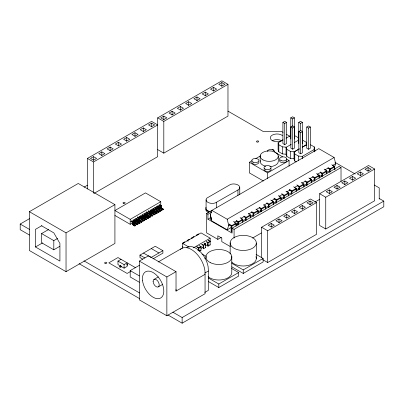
<?xml version="1.0" encoding="UTF-8"?>
<svg xmlns="http://www.w3.org/2000/svg" width="404" height="404" viewBox="0 0 404 404"><rect width="100%" height="100%" fill="white"/><g stroke="black" fill="none" stroke-linecap="round" stroke-linejoin="round"><path stroke-width="0.61" d="M294.642 135.608L298.309 137.729L298.243 140.314L294.45 142.501M302.601 140.163L306.267 142.279L306.202 144.869L302.409 147.056M314.191 151.853L314.256 146.915L310.59 144.799M227.2 229.831L228.74 225.427L227.2 219.246L211.837 210.378L210.408 214.842L211.837 220.963L227.2 229.831L231.017 227.624M334.33 167.539L335.684 163.686L334.138 157.504L318.776 148.637L206.585 213.458L206.585 232.861L217.827 239.355L221.392 237.299M237.946 190.006L238.936 189.264A6.141 3.545 0 0 0 237.961 184.982A6.141 3.545 0 0 0 230.548 184.416L206.909 198.066A6.141 3.545 0 0 0 207.883 202.343A6.141 3.545 0 0 0 215.302 202.909L237.946 190.006L237.946 195.45M87.421 158.434L151.586 121.392L157.696 124.917L93.531 161.964L87.421 158.434L87.421 188.946M94.076 193.405L157.696 156.671L157.696 117.862L221.862 80.815L227.972 84.345L227.972 116.1L163.807 153.146L157.696 149.616M93.531 156.671L90.476 158.434L93.531 160.201L96.586 158.434L93.531 156.671L93.531 160.408M101.828 151.879L98.773 153.646L101.828 155.409L104.883 153.646L101.828 151.879L101.828 155.616M110.12 147.091L107.065 148.859L110.12 150.621L113.176 148.859L110.12 147.091L110.12 150.828M118.412 142.304L115.357 144.071L118.412 145.834L121.473 144.071L118.412 142.304L118.412 146.041M126.71 137.517L123.654 139.284L126.71 141.047L129.765 139.284L126.71 137.517L126.71 141.254M135.002 132.729L131.946 134.497L135.002 136.259L138.057 134.497L135.002 132.729L135.002 136.466M143.294 127.942L140.238 129.704L143.294 131.472L146.349 129.704L143.294 127.942L143.294 131.679M151.586 123.154L148.531 124.917L151.586 126.684L154.641 124.917L151.586 123.154L151.586 126.891M163.807 116.1L160.752 117.862L163.807 119.624L166.862 117.862L163.807 116.1L163.807 119.837M172.104 111.307L169.049 113.07L172.104 114.837L175.159 113.07L172.104 111.307L172.104 115.044M180.396 106.52L177.341 108.282L180.396 110.05L183.451 108.282L180.396 106.52L180.396 110.257M188.688 101.732L185.633 103.495L188.688 105.262L191.743 103.495L188.688 101.732L188.688 105.469M196.985 96.945L193.925 98.707L196.985 100.475L200.041 98.707L196.985 96.945L196.985 100.682M205.277 92.157L202.222 93.92L205.277 95.687L208.333 93.92L205.277 92.157L205.277 95.894M213.57 87.37L210.514 89.133L213.57 90.895L216.625 89.133L213.57 87.37L213.57 91.107M221.862 82.583L218.806 84.345L221.862 86.108L224.917 84.345L221.862 82.583L221.862 86.32M157.696 117.862L163.807 121.392L227.972 84.345M29.366 211.691L78.255 183.466L114.918 204.636L114.918 243.445L66.034 271.67L29.366 250.505L29.366 211.691L66.034 232.861L114.918 204.636M29.467 235.037L20.2 229.689L20.2 224.043L29.487 218.68M84.108 187.143L87.385 185.254M41.945 225.599L35.476 229.336L35.476 246.975L59.923 261.085L59.923 243.445L53.808 232.861L41.587 225.806M59.742 246.374L53.808 249.798L41.587 242.743L41.587 233.568L48.596 229.523M35.476 246.975L42.486 242.93M41.587 233.568L53.808 240.622L57.585 238.446M282.901 122.387L284.734 121.331L286.567 122.387L286.567 143.556L284.734 144.617L282.901 143.556L282.901 122.387L284.734 123.447L286.567 122.387M290.784 139.006L290.784 117.837L292.617 116.781L294.45 117.837L294.45 139.006M290.784 117.837L292.617 118.897L294.45 117.837M160.757 201.717L145.475 192.895L114.923 210.534L130.199 219.357L160.757 201.717L160.757 206.04M290.86 126.942L292.693 125.886L294.526 126.942L294.526 148.111L292.693 149.172L290.86 148.111L290.86 126.942L292.693 128.002L294.526 126.942M298.743 143.561L298.743 122.392L300.576 121.331L302.409 122.392L302.409 143.561M298.743 122.392L300.576 123.447L302.409 122.392M130.881 221.266L132.704 222.316L133.623 221.791L131.8 220.736M133.936 219.503L135.759 220.554L134.714 221.19L134.719 223.452L136.996 224.765L137.91 224.089L135.618 222.75L134.714 223.271L136.996 224.765M136.077 218.266L137.9 219.322L136.855 219.953L136.855 222.215L139.133 223.533L140.052 223.003L137.759 221.513L136.855 222.038L136.981 219.847L135.158 218.796M138.996 218.721L140.037 218.084L137.759 216.771M140.355 215.797L142.178 216.852L141.132 217.483L141.132 219.746L143.41 221.064L144.329 220.534L142.036 219.044L141.264 219.64M141.577 215.095L143.4 216.145L144.314 215.615L144.304 217.918L143.274 218.513L145.551 219.827L146.465 219.296L144.172 217.812M144.632 213.327L146.455 214.383L145.41 215.014L145.41 217.276L147.687 218.594L148.606 217.913L146.314 216.574L145.41 217.099L147.687 218.594M147.551 213.782L148.591 213.145L146.314 211.832M148.455 210.595L150.732 211.913L149.687 212.544L149.692 214.807L151.97 216.125L152.884 215.595L150.591 214.105M150.131 210.151L151.954 211.206L152.869 210.676L151.051 209.626M152.273 208.918L154.091 209.969L155.01 209.59L153.187 208.54M155.328 207.156L157.146 208.206L156.106 208.843L156.106 211.105L158.383 212.418L159.302 211.741L157.004 210.403L156.106 210.923L158.383 212.418M157.464 205.919L159.287 206.969L158.242 207.606L158.373 209.792M159.605 204.687L161.428 205.737L160.383 206.373L160.383 208.636L162.661 209.949L163.58 209.272L161.287 207.934L160.383 208.454L162.661 209.949M131.8 220.887L133.623 221.937L132.578 222.422M135.749 220.71L134.845 221.266L133.103 220.231M148.581 213.302L147.677 213.857L145.935 212.817M153.964 210.075L154.995 209.6L154.995 211.741L153.969 212.337L156.247 213.655L157.161 212.974L154.868 211.635L153.964 212.156L156.247 213.655M158.373 207.681L159.277 207.131M159.605 204.833L161.428 205.883L160.509 206.444L158.772 205.409M114.923 215.478L130.199 224.296L134.562 221.776M135.658 221.145L138.931 219.256M140.021 218.625L141.112 217.998M142.203 217.367L160.757 206.656M132.578 224.508L133.608 224.058L132.578 224.685L134.855 226.003L135.774 225.321L133.482 224.018L132.578 224.538L134.855 226.003M141.274 222.296L138.996 220.801L139.895 220.281L142.188 221.619L141.274 222.296L138.996 220.983L138.996 218.69M158.242 209.686L159.277 209.242L158.247 209.868L160.524 211.181L161.438 210.504L159.146 209.196L158.242 209.716L160.524 211.181M134.714 223.301L135.623 222.781M137.759 221.549L136.855 222.069L139.133 223.382L140.052 222.851M138.996 220.831L139.9 220.311M145.41 217.13L146.314 216.61M153.964 212.186L154.995 211.741M156.106 210.954L157.01 210.434M160.383 208.484L161.287 207.964L163.58 209.418M134.719 223.452L135.749 222.826L135.759 220.554M136.855 222.215L137.885 221.589M138.996 220.983L140.026 220.357L140.037 218.084M141.132 219.746L142.163 219.119M145.41 217.276L146.44 216.65M150.743 216.68L149.828 217.211L147.551 215.893L148.45 215.342L150.743 216.827L149.828 217.357L147.551 216.044L148.581 215.418L148.591 213.145M149.692 214.807L150.717 214.181L150.732 211.913M152.727 212.873L155.025 214.357L154.106 214.888L151.828 213.575L152.858 212.948M156.106 211.105L157.136 210.474M160.383 208.636L161.413 208.004M286.325 154.252L282.482 153.919L278.81 151.803L278.114 149.849L278.114 142.794L282.891 140.037M286.077 138.193L290.325 135.744M134.855 225.851L135.774 225.321M136.996 224.619L137.91 224.089M141.274 222.149L142.188 221.619M142.036 216.933L142.036 219.074L141.132 219.599L143.41 220.912L144.329 220.382M145.551 219.827L146.465 219.15M147.687 218.443L148.606 217.913M151.97 216.125L152.884 215.443M151.828 213.423L154.106 214.741L155.025 214.211M156.247 213.504L157.161 212.974M158.383 212.272L159.302 211.741M160.524 211.034L161.438 210.504M162.661 209.797L163.58 209.272M298.849 131.578L300.682 130.517L302.515 131.578L302.515 152.747L300.682 153.803L298.849 152.747L298.849 131.578L300.682 132.638L302.515 131.578M306.732 127.028L308.565 125.967L310.398 127.028L310.398 148.197L308.565 149.253L306.732 148.197L306.732 127.028L308.565 128.083L310.398 127.028M263.378 180.977L249.359 172.887L249.359 162.302L252.035 160.757M255.777 158.595L260.59 155.818M299.162 148.935L294.284 151.747L294.284 158.802L290.441 158.474L286.774 156.358L286.072 154.404L286.072 147.349L291.203 144.379M296.334 161.898L294.763 160.994L294.061 159.04L294.061 151.98L299.374 148.914M302.561 147.076L306.277 144.93M249.359 162.302L267.69 172.887L289.082 160.534L289.082 166.14M117.973 261.085L124.084 264.615L127.139 262.853L127.139 266.377L124.084 268.145L117.973 264.615L117.973 261.085L121.028 259.323M294.061 151.98L294.763 153.934L298.43 156.055L302.278 156.383L314.191 149.5M206.585 213.458L207.934 214.236L211.757 212.034M142.703 259.136L139.976 257.56L139.976 255.091L155.252 246.268L162.893 250.677L162.893 253.146L153.071 258.818M207.934 214.236L207.934 219.18L210.666 217.605M205.055 274.316L205.055 293.723L166.862 315.771L139.365 299.894L139.365 261.085L148.531 255.793L176.028 271.67L176.028 291.077L205.055 274.316A19.483 11.251 60 0 0 196.086 253.192A19.483 11.251 60 0 0 180.29 249.44M162.893 250.677L151.116 257.479L143.481 253.066M139.365 282.255L130.199 276.962L130.199 270.614L139.471 265.256M130.376 271.569L127.139 273.437L108.807 262.853L117.973 257.56L135.769 267.832M187.188 240.784L187.188 240.436L189.33 239.198L189.627 239.718M192.859 237.512L191.804 238.113L191.774 237.789L193.91 236.552L193.91 236.901M197.97 234.557L196.384 235.471L196.687 235.643M227.2 219.246L334.138 157.504M158.141 262.014L181.255 248.667M228.74 225.427L229.735 224.856M234.396 222.165L236.572 220.907M240.93 218.392L244.198 216.504M248.551 213.989L251.818 212.105M256.176 209.59L259.444 207.701M263.802 205.187L267.069 203.303M271.422 200.788L274.69 198.899M279.048 196.384L282.861 194.183M286.673 191.981L289.941 190.097M294.294 187.582L297.561 185.694M301.919 183.179L305.187 181.295M309.545 178.78L312.812 176.891M317.165 174.377L320.433 172.488M324.791 169.973L328.058 168.089M332.416 165.574L335.684 163.686M231.674 225.649L236.088 223.094L233.416 221.549M238.395 221.771L242.809 219.21L240.138 217.67M246.036 217.357L250.45 214.802L248.309 213.57M253.677 212.948L258.085 210.393L255.949 209.156M263.59 204.747L265.726 205.979L260.777 208.848L260.777 211.959M270.69 200.031L273.367 201.571L268.418 204.439L268.418 207.55M278.331 195.617L281.002 197.162L276.058 200.025L276.058 203.141M285.966 191.208L288.643 192.753L283.694 195.617L283.694 198.733M291.87 190.9L296.284 188.34L293.607 186.799M299.505 186.486L303.919 183.931L301.248 182.386M308.883 177.977L311.56 179.522L306.611 182.386L306.611 185.502M316.524 173.569L319.195 175.109L314.251 177.977L314.251 181.088M324.165 169.155L326.836 170.7L321.887 173.569L321.887 176.679M330.063 168.847L334.477 166.291L331.8 164.746M193.46 247.824L210.176 238.173L201.01 232.881L182.679 243.461L189.148 247.197M236.027 226.331L236.027 223.841L231.744 226.306L229.043 224.745M250.389 215.549L246.107 218.014L243.925 216.756M258.03 211.141L253.742 213.605L251.566 212.347M288.582 193.501L284.3 195.965L282.118 194.708M303.859 187.168L303.859 184.678L299.576 187.143L297.394 185.885M311.499 182.76L311.499 180.27L307.212 182.734L305.035 181.477M319.14 175.861L314.852 178.326L312.676 177.068M326.775 173.942L326.775 171.447L322.493 173.917L320.311 172.659M334.416 169.529L334.416 167.039L330.129 169.503L327.952 168.246M235.926 224.791L238.113 223.528M242.476 221.008L245.748 219.119M250.116 216.6L253.389 214.711M257.752 212.191L261.024 210.297M265.393 207.777L268.665 205.888M273.028 203.369L276.306 201.48M280.669 198.96L283.941 197.071M288.31 194.546L291.582 192.657M295.945 190.138L299.218 188.249M303.586 185.729L306.858 183.84M311.221 181.32L314.499 179.427M318.862 176.907L322.134 175.018M326.503 172.498L329.775 170.609M207.934 219.18L232.073 233.113L232.073 228.174L339.017 166.433L341.021 167.594L341.021 181.366M198.914 245.329L201.02 246.546L198.586 247.955L198.586 250.142M204.025 242.986L205.606 243.9L203.172 245.309L203.172 248.591L203.47 248.763L205.575 247.551L205.575 244.268L205.277 244.092M200.995 246.915L198.884 248.127L196.778 246.91M205.575 244.268L203.464 245.481L201.813 244.526M210.161 241.622L208.05 242.834L206.399 241.88M197.773 250.268L198.854 249.647M201.01 248.404L203.167 247.157M205.323 245.91L208.02 244.354M232.073 228.174L234.083 229.336L341.021 167.594M199.111 250.934L200.167 250.323M208.085 240.037L210.191 241.254L207.752 242.663L207.752 245.945L208.807 245.339M199.414 251.106L200.995 250.197L201.02 246.546M207.752 245.945L208.055 246.117L210.161 244.905L210.176 238.173M154.01 279.396L158.343 276.892M139.365 261.085L166.862 276.962L176.028 271.67M204.798 258.59L206.419 257.656M158.328 286.88L162.666 284.376M261.58 257.742L261.58 227.235L310.469 199.01L316.579 202.535L316.579 234.29L267.69 262.514L262.6 259.575M319.635 193.718L368.524 165.494L374.634 169.018L374.634 200.773L325.745 228.997L319.635 225.472L319.635 193.718L325.745 197.243L374.634 169.018M271.236 223.457L268.18 225.225L271.236 226.987L274.291 225.225L271.236 223.457L271.236 227.194M278.997 218.978L275.942 220.741L278.997 222.508L282.053 220.741L278.997 218.978L278.997 222.715M286.759 214.499L283.704 216.261L286.759 218.024L289.814 216.261L286.759 214.499L286.759 218.236M294.521 210.019L291.466 211.782L294.521 213.544L297.576 211.782L294.521 210.019L294.521 213.751M302.283 205.535L299.228 207.303L302.283 209.065L305.338 207.303L302.283 205.535L302.283 209.272M310.04 201.056L306.984 202.818L310.04 204.586L313.095 202.818L310.04 201.056L310.04 204.793M329.29 189.941L326.235 191.708L329.29 193.471L332.346 191.708L329.29 189.941L329.29 193.678M337.052 185.461L333.997 187.224L337.052 188.991L340.107 187.224L337.052 185.461L337.052 189.198M344.814 180.982L341.759 182.744L344.814 184.507L347.869 182.744L344.814 180.982L344.814 184.719M352.576 176.503L349.521 178.265L352.576 180.027L355.631 178.265L352.576 176.503L352.576 180.234M360.333 172.018L357.277 173.786L360.333 175.548L363.388 173.786L360.333 172.018L360.333 175.755M368.094 167.539L365.039 169.301L368.094 171.069L371.15 169.301L368.094 167.539L368.094 171.276M252.631 238.027L261.363 232.987M314.832 202.116L319.746 199.283M261.58 227.235L267.69 230.765L316.579 202.535M204.818 273.059L208.383 270.998L208.131 266.791A17.695 10.216 60 0 0 199.258 250.738A17.695 10.216 60 0 0 186.759 247.556M208.484 278.063L218.806 284.022L238.668 272.554L238.668 276.084L218.806 287.547L208.484 281.588M231.84 263.322L243.248 269.907L263.11 258.444L263.11 261.969L243.248 273.437L231.84 266.852M204.818 292.41L208.383 290.355L208.383 270.998M172.872 312.186L182.138 317.539L383.8 201.111L383.8 206.757L182.138 323.185L167.963 314.999M278.114 142.794L278.81 144.748L282.482 146.864L286.325 147.192M286.072 147.349L286.774 149.303L290.441 151.419L294.284 151.747M202.02 254.045L206.404 256.434M283.083 132.376L281.442 131.431L263.11 131.431L227.972 111.14M286.36 134.269L290.183 136.476M314.216 150.354L315.307 150.98M334.972 162.337L355.182 174.003M374.301 185.042L379.215 187.88L379.215 199.127M333.406 166.377L334.477 166.998L334.477 166.291M333.805 166.685L334.406 167.034M334.189 168.584L335.259 169.205M327.992 167.564L330.129 168.801L330.139 171.998M379.215 198.465L383.8 201.111M325.765 170.791L326.836 171.407L326.836 170.7M326.164 171.099L326.77 171.442M320.352 171.973L322.493 173.21L322.498 176.412M318.13 175.2L319.195 175.816M275.599 152.752L282.608 156.803M286.386 158.979L289.082 160.534M312.711 176.386L314.852 177.619L314.862 180.82M310.489 179.608L311.56 180.224L311.56 179.522M310.888 179.916L311.489 180.265M305.076 180.795L307.212 182.027L307.222 185.229M302.849 184.017L303.919 184.638L303.919 183.931M303.247 184.325L303.853 184.673M296.9 184.896L299.576 186.441L299.581 189.016M295.213 188.431L296.284 189.047L296.284 188.34M295.612 188.739L296.213 189.087M289.264 189.304L291.935 190.85L291.946 193.43M289.234 189.996L291.935 191.557L296.223 189.092L296.223 191.582M287.572 192.839L288.643 193.455M281.623 193.718L284.3 195.258L284.305 198.46M279.937 197.248L281.002 197.869L281.002 197.162M280.336 197.556L280.937 197.904M273.988 198.127L276.659 199.672L276.669 202.869M273.957 198.813L276.659 200.374L280.947 197.909L280.947 200.399M272.296 201.662L273.367 202.278L273.367 201.571M272.695 201.97L273.296 202.318M266.882 202.843L269.019 204.081L269.029 207.282M266.842 203.53L269.019 204.788L273.306 202.318L273.306 204.813M265.054 206.378L265.66 206.727M259.242 207.257L261.383 208.489L261.388 211.691M259.201 207.939L261.383 209.196L265.665 206.732L265.665 209.222M257.419 210.787L258.02 211.135M251.606 211.666L253.742 212.898L253.752 216.1M249.778 215.196L250.384 215.544M243.966 216.074L246.107 217.312L246.112 220.513M241.743 219.301L242.809 219.917L242.809 219.21M242.142 219.609L242.743 219.958M236.325 220.488L238.466 221.72L238.471 224.922M236.29 221.17L238.466 222.427L242.754 219.963L242.754 222.453M235.017 223.18L236.088 223.801L236.088 223.094M235.416 223.488L236.022 223.836M229.068 224.058L231.744 225.604L231.75 231.916M256.05 254.363L263.11 258.444M230.346 246.581L221.801 241.648L221.801 238.123L217.827 235.825L217.827 239.355M158.686 205.212L160.509 206.267L160.509 208.56M157.464 206.07L159.277 207.161M156.55 206.449L158.373 207.651L156.631 206.646M161.438 210.656L159.161 209.338L159.146 207.055M155.328 207.303L157.136 208.393L156.232 208.913L154.49 207.878M154.409 207.681L156.232 208.737L156.232 211.029M153.187 208.388L155.01 209.439M159.302 211.888L157.025 210.575L157.004 208.287M208.61 240.688L210.191 241.602M152.353 209.115L154.091 210.12M157.161 213.125L154.883 211.661M206.469 241.577L208.05 242.486L208.055 246.117M151.051 209.772L152.858 210.863L151.954 211.388L150.212 210.348M209.858 244.728L210.161 244.905M155.025 214.357L152.747 212.893M149.364 211.272L150.732 212.06M150.591 212.024L149.818 212.62L148.076 211.585M204.55 243.637L205.606 244.248L205.606 243.9M151.828 213.393L151.954 211.206M147.995 211.388L149.813 212.438L149.818 214.731M152.884 215.595L150.606 214.277L150.591 211.994M191.804 238.118L192.102 238.289M146.773 212.241L148.581 213.332M201.889 244.223L203.464 245.132L203.47 248.763M149.687 214.625L151.97 215.973M145.854 212.625L147.677 213.676L147.551 215.862L148.455 215.372L150.743 216.827M205.277 247.374L205.575 247.551M144.632 213.479L146.455 214.529M146.314 214.494L145.541 215.09L143.799 214.054M143.718 213.857L145.536 214.908L145.541 217.201M199.97 246.283L201.02 246.894M142.496 214.564L144.314 215.615M148.606 218.064L146.329 216.746L146.314 214.463M142.496 214.711L144.314 215.766L143.274 216.251M187.188 240.436L188.244 241.042M144.304 215.802L144.188 217.983L146.465 219.296M187.224 240.764L187.522 240.936M196.778 246.566L198.884 247.778L198.889 250.864M141.658 215.287L143.4 216.292M200.692 250.02L200.995 250.197M144.304 217.918L143.274 218.362L145.551 219.68M231.603 268.478L238.668 272.554M140.355 215.948L142.163 217.039L141.264 217.559L139.521 216.524M139.436 216.327L141.259 217.377L141.264 219.67M144.329 220.534L142.051 219.069M138.213 217.18L140.037 218.236L139.122 218.796L137.38 217.756M184.744 242.193L184.744 241.844L182.608 243.082L182.936 243.582M137.299 217.564L139.122 218.614L139.122 220.907M139.91 220.453L142.188 221.766M136.077 218.418L137.885 219.508L136.986 220.029L135.244 218.993M182.633 246.687L182.936 246.864M140.052 223.003L137.774 221.69L137.759 219.402M133.936 219.65L135.759 220.705M133.022 220.034L134.845 221.084L134.845 223.377M137.91 224.235L135.633 222.922L135.618 220.64M130.967 221.463L132.704 222.468M135.774 225.472L133.497 224.008M151.288 248.556L158.929 252.97M139.976 255.091L144.885 257.924M126.917 264.544L127.634 265.075L126.917 264.66M130.199 270.614L139.365 275.907M20.2 224.043L29.467 229.396M83.997 260.873L139.612 292.981M79.088 263.686L139.612 298.627M329.528 169.155L329.528 172.271M325.745 197.243L325.745 228.997M319.195 175.109L319.14 178.351M314.256 146.915L314.256 151.03M308.565 128.083L308.565 149.253M306.267 142.279L306.267 145.223M302.278 156.383L302.278 158.732M300.682 132.638L300.682 153.803M300.576 123.447L300.576 130.921M298.97 186.794L298.97 189.91M298.43 156.055L298.43 160.757M298.309 137.729L298.309 140.668M294.763 153.934L294.763 160.994M292.617 118.897L292.617 126.366M292.693 128.002L292.693 149.172M291.334 191.208L291.334 194.319M290.441 151.419L290.441 158.474M288.643 192.753L288.582 195.991M286.774 149.303L286.774 156.358M284.734 123.447L284.734 144.617M282.482 146.864L282.482 153.919M278.81 144.748L278.81 151.803M278.295 156.065L278.295 161.358A9.075 5.237 0 0 1 269.912 166.64M267.69 172.887L267.69 178.487M267.69 230.765L267.69 262.514M265.726 205.979L265.726 206.686M260.146 156.186L260.146 161.479M258.085 210.393L258.03 213.63M256.323 243.092A13.079 7.55 0 0 1 236.451 249.369A13.079 7.55 0 0 1 236.971 236.295A13.079 7.55 0 0 1 256.323 243.092L256.323 258.616M253.141 213.256L253.141 216.372M250.45 214.802L250.389 218.044M245.501 217.67L245.501 220.781M243.248 269.907L243.248 273.437M239.759 187.491L239.759 194.748M237.86 222.079L237.86 225.19M234.083 229.336L234.083 238.097M231.785 256.479L231.785 272.003A12.963 7.484 0 0 1 223.074 279.603A12.963 7.484 0 0 1 208.105 276.71M231.138 225.957L231.138 231.563M230.174 242.743L230.174 253.924M218.806 284.022L218.806 287.547M216.589 202.338L216.589 207.782M211.252 217.599L211.252 220.089M210.641 214.756L210.641 219.736M210.585 214.09L210.585 214.797M206.085 199.839L206.085 208.307A6.141 3.545 0 0 0 210.131 211.635M198.495 234.254L198.495 233.906L196.354 235.143L196.354 235.492M182.633 243.405L182.679 248.404M182.138 317.539L182.138 323.185M166.862 276.962L166.862 315.771M163.807 121.392L163.807 153.146M161.428 205.737L161.413 208.035M159.287 206.969L159.277 209.272M158.242 207.575L158.247 209.868M157.146 208.206L157.136 210.509M154.091 209.969L154.096 212.262M153.964 210.045L153.969 212.337M152.869 210.676L152.858 212.979M152.727 210.762L152.727 212.903M151.828 211.282L151.828 213.575M147.551 213.751L147.551 216.044M146.455 214.383L146.44 216.68M143.4 216.145L143.4 218.438M143.274 216.221L143.274 218.513M142.178 216.852L142.163 219.15M137.9 219.322L137.885 221.619M133.623 221.791L133.608 224.089M132.704 222.316L132.704 224.609M132.578 222.392L132.578 224.685M130.199 219.357L130.199 224.296M124.084 264.615L124.084 268.145M93.531 161.964L93.531 193.097M66.034 232.861L66.034 271.67M53.808 240.622L53.808 249.798M255.954 256.656A13.079 7.55 0 0 1 247.975 265.484A13.079 7.55 0 0 1 231.775 262.065M265.842 166.281A9.075 5.237 0 0 1 260.267 160.565M258.863 161.933A3.56 2.055 0 0 1 255.535 164.352A3.56 2.055 0 0 1 251.808 162.13M270.791 168.483A3.56 2.055 0 0 1 267.746 171.412A3.56 2.055 0 0 1 264.221 168.67M286.648 160.312A3.56 2.055 0 0 1 282.856 162.731A3.56 2.055 0 0 1 279.79 159.989M267.256 151.384A3.56 2.055 0 0 1 271.554 149.546A3.56 2.055 0 0 1 274.154 152.247M176.048 289.466A19.483 11.251 60 0 1 176.028 291.077M272.18 140.789A6.757 3.899 0 0 1 281.29 140.481M272.124 149.864A1.081 0.626 0 0 1 273.649 149.864A1.081 0.626 0 0 1 273.649 150.748M282.931 139.759A6.757 3.899 0 0 1 272.922 140.956A6.757 3.899 0 0 1 272.316 135.062A6.757 3.899 0 0 1 282.502 135.577M208.514 212.428A6.479 3.742 0 0 1 205.747 209.363M210.014 211.822A6.479 3.742 0 0 1 205.969 207.338M120.372 265.999L119.15 266.706L120.372 267.413L121.594 266.706L121.594 266.352L120.372 265.645L120.372 265.999M210.348 262.651A12.963 7.484 0 0 0 231.578 258.429A12.963 7.484 0 0 0 214.635 249.924A12.963 7.484 0 0 0 210.348 262.651M262.878 159.873A9.075 5.237 0 0 0 278.013 157.424A9.075 5.237 0 0 0 266.771 151.081A9.075 5.237 0 0 0 262.878 159.873M265.544 169.286A3.56 2.055 0 0 0 271.119 167.766A3.56 2.055 0 0 0 266.049 165.736A3.56 2.055 0 0 0 265.544 169.286M253.333 162.226A3.56 2.055 0 0 0 258.908 160.701A3.56 2.055 0 0 0 253.838 158.676A3.56 2.055 0 0 0 253.333 162.226M281.118 160.605A3.56 2.055 0 0 0 286.694 159.085A3.56 2.055 0 0 0 281.623 157.06A3.56 2.055 0 0 0 281.118 160.605M142.511 280.391A15.125 8.731 60 0 0 159.625 298.455A15.125 8.731 60 0 0 157.207 275.856A15.125 8.731 60 0 0 142.511 280.391M153.111 281.376A4.323 2.495 60 0 0 157.696 287.077A4.323 2.495 60 0 0 157.696 280.967A4.323 2.495 60 0 0 153.111 281.376M257.01 142.006A1.081 0.626 0 0 0 258.686 141.526A1.081 0.626 0 0 0 257.131 140.925A1.081 0.626 0 0 0 257.01 142.006M105.02 263.312A1.081 0.626 0 0 0 106.808 262.989A1.081 0.626 0 0 0 105.429 262.257A1.081 0.626 0 0 0 105.02 263.312M147.99 217.529A1.081 0.626 0 0 0 149.611 216.988A1.081 0.626 0 0 0 147.99 216.448A1.081 0.626 0 0 0 147.99 217.529M123.543 203.414A1.081 0.626 0 0 0 125.164 202.874A1.081 0.626 0 0 0 123.543 202.333A1.081 0.626 0 0 0 123.543 203.414"/></g></svg>
